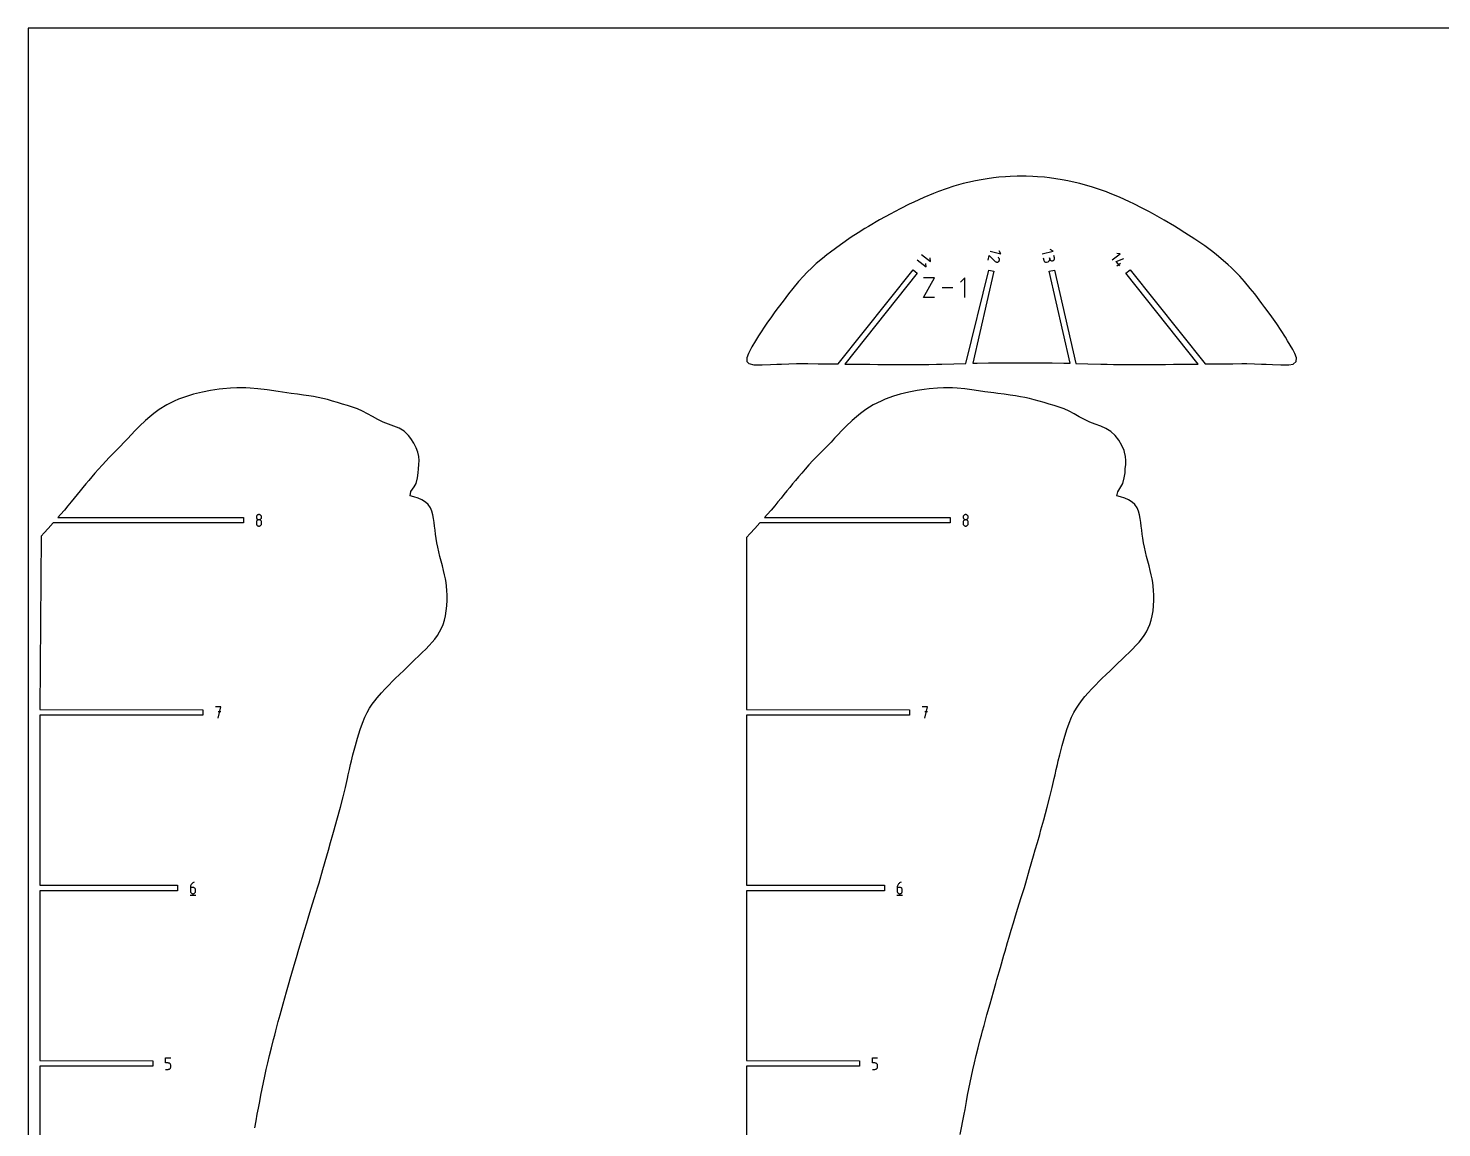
# Model space of a CAD drawing. Extents: x 0 to 51.8, y 0 to 12.2.
# Drawn here: x 0 to 7.72, y 5.99 to 12 of the extents above; entities that cross this region are included whole.
import ezdxf

# ---------------------------------------------------------------- set-up
doc = ezdxf.new("R2010")
doc.units = 0
doc.header["$MEASUREMENT"] = 0
for name, color, linetype in [('annotation', 7, 'Continuous'), ('boundary', 7, 'Continuous'), ('frame', 7, 'Continuous')]:
    doc.layers.add(name, color=color, linetype=linetype)

msp = doc.modelspace()

# ---------------------------------------------------------------- linework, layer by layer
at = {"layer": 'annotation', "color": 1}
for p, q in [((4.8544, 10.7353), (4.9037, 10.696)), ((4.8779, 10.7648), (4.9271, 10.7255)), ((4.9271, 10.7255), (4.9249, 10.7452)), ((5.2407, 10.733), (5.2467, 10.7593)), ((5.2467, 10.7593), (5.2801, 10.7261)), ((5.2517, 10.7814), (5.3107, 10.7679)), ((5.2987, 10.7455), (5.2958, 10.748)), ((5.3003, 10.7437), (5.2987, 10.7455)), ((5.2994, 10.7265), (5.3009, 10.7284)), ((5.3016, 10.7417), (5.3003, 10.7437)), ((5.3107, 10.7679), (5.3006, 10.784)), ((5.3009, 10.7284), (5.302, 10.7305)), ((5.3024, 10.7396), (5.3016, 10.7417)), ((5.302, 10.7305), (5.3027, 10.7327)), ((5.3029, 10.7373), (5.3024, 10.7396)), ((5.3027, 10.7327), (5.303, 10.735)), ((5.303, 10.735), (5.3029, 10.7373)), ((5.5365, 10.7679), (5.5955, 10.7814)), ((5.5416, 10.7458), (5.5446, 10.7327)), ((5.5446, 10.7327), (5.5446, 10.7327)), ((5.5446, 10.7327), (5.5453, 10.7304)), ((5.5453, 10.7304), (5.5464, 10.7283)), ((5.5464, 10.7283), (5.5479, 10.7265)), ((5.5734, 10.7273), (5.5749, 10.7291)), ((5.5749, 10.7291), (5.5761, 10.731)), ((5.5773, 10.7401), (5.5758, 10.7467)), ((5.5758, 10.7467), (5.5773, 10.7401)), ((5.5761, 10.731), (5.577, 10.7331)), ((5.577, 10.7331), (5.5775, 10.7354)), ((5.5776, 10.7377), (5.5773, 10.7401)), ((5.5773, 10.7401), (5.5773, 10.7401)), ((5.5773, 10.7401), (5.578, 10.7378)), ((5.5775, 10.7354), (5.5776, 10.7377)), ((5.578, 10.7378), (5.5792, 10.7358)), ((5.5792, 10.7358), (5.5806, 10.7339)), ((5.5955, 10.7814), (5.5794, 10.7915)), ((5.5806, 10.7339), (5.5823, 10.7324)), ((5.5823, 10.7324), (5.5842, 10.7312)), ((5.5842, 10.7312), (5.5864, 10.7303)), ((5.5864, 10.7303), (5.5886, 10.7298)), ((5.5886, 10.7298), (5.591, 10.7297)), ((5.591, 10.7297), (5.5934, 10.73)), ((5.5934, 10.73), (5.5957, 10.7308)), ((5.5934, 10.73), (5.5934, 10.73)), ((5.5957, 10.7308), (5.5978, 10.7319)), ((5.5978, 10.7319), (5.5996, 10.7333)), ((5.5996, 10.7333), (5.6011, 10.735)), ((5.6035, 10.7461), (5.6005, 10.7592)), ((5.6011, 10.735), (5.6023, 10.737)), ((5.6023, 10.737), (5.6032, 10.7391)), ((5.6032, 10.7391), (5.6037, 10.7414)), ((5.6038, 10.7437), (5.6035, 10.7461)), ((5.6037, 10.7414), (5.6038, 10.7437)), ((5.9186, 10.734), (5.9614, 10.7681)), ((5.9409, 10.7255), (5.9817, 10.7425)), ((5.9614, 10.7681), (5.9443, 10.77)), ((4.9037, 10.696), (4.9014, 10.7157)), ((5.2801, 10.7261), (5.2801, 10.7261)), ((5.2801, 10.7261), (5.2801, 10.7261)), ((5.2801, 10.7261), (5.2802, 10.7261)), ((5.2802, 10.7261), (5.2802, 10.726)), ((5.2802, 10.726), (5.2802, 10.726)), ((5.2802, 10.726), (5.2803, 10.726)), ((5.2803, 10.726), (5.2803, 10.7259)), ((5.2803, 10.7259), (5.2803, 10.7259)), ((5.2803, 10.7259), (5.2804, 10.7259)), ((5.2804, 10.7259), (5.2804, 10.7258)), ((5.2804, 10.7258), (5.2804, 10.7258)), ((5.2804, 10.7258), (5.2823, 10.7243)), ((5.2823, 10.7243), (5.2844, 10.7232)), ((5.2844, 10.7232), (5.2866, 10.7225)), ((5.2866, 10.7225), (5.2889, 10.7222)), ((5.2889, 10.7222), (5.2912, 10.7223)), ((5.2912, 10.7223), (5.2935, 10.7228)), ((5.2935, 10.7228), (5.2956, 10.7236)), ((5.2956, 10.7236), (5.2976, 10.7249)), ((5.2976, 10.7249), (5.2994, 10.7265)), ((5.2994, 10.7265), (5.2994, 10.7265)), ((5.5479, 10.7265), (5.5496, 10.7249)), ((5.5496, 10.7249), (5.5515, 10.7237)), ((5.5515, 10.7237), (5.5536, 10.7228)), ((5.5536, 10.7228), (5.5559, 10.7223)), ((5.5559, 10.7223), (5.5582, 10.7222)), ((5.5582, 10.7222), (5.5606, 10.7226)), ((5.5606, 10.7226), (5.5672, 10.7241)), ((5.5672, 10.7241), (5.5695, 10.7248)), ((5.5672, 10.7241), (5.5672, 10.7241)), ((5.5695, 10.7248), (5.5716, 10.7259)), ((5.5716, 10.7259), (5.5734, 10.7273)), ((5.9599, 10.7018), (5.9409, 10.7255)), ((5.9447, 10.7013), (5.9637, 10.7164)), ((4.8891, 10.5286), (4.9492, 10.6368)), ((4.9492, 10.6368), (4.8891, 10.6368)), ((5.0489, 10.5827), (4.9897, 10.5827)), ((5.1135, 10.6368), (5.0894, 10.6127)), ((5.1135, 10.5286), (5.1135, 10.6368)), ((4.9492, 10.5286), (4.8891, 10.5286)), ((1.2505, 9.3401), (1.2489, 9.3384)), ((1.2525, 9.3415), (1.2505, 9.3401)), ((1.2547, 9.3425), (1.2525, 9.3415)), ((1.2571, 9.3432), (1.2547, 9.3425)), ((1.2596, 9.3434), (1.2571, 9.3432)), ((1.2621, 9.3432), (1.2596, 9.3434)), ((1.2596, 9.3434), (1.2596, 9.3434)), ((1.2644, 9.3425), (1.2621, 9.3432)), ((1.2666, 9.3415), (1.2644, 9.3425)), ((1.2686, 9.3401), (1.2666, 9.3415)), ((1.2703, 9.3384), (1.2686, 9.3401)), ((5.1095, 9.3401), (5.1078, 9.3384)), ((5.1114, 9.3415), (5.1095, 9.3401)), ((5.1136, 9.3426), (5.1114, 9.3415)), ((5.116, 9.3432), (5.1136, 9.3426)), ((5.1185, 9.3434), (5.116, 9.3432)), ((5.121, 9.3432), (5.1185, 9.3434)), ((5.1185, 9.3434), (5.1185, 9.3434)), ((5.1234, 9.3426), (5.121, 9.3432)), ((5.1256, 9.3415), (5.1234, 9.3426)), ((5.1275, 9.3401), (5.1256, 9.3415)), ((5.1292, 9.3384), (5.1275, 9.3401)), ((1.2458, 9.3319), (1.2456, 9.3294)), ((1.2456, 9.3294), (1.2456, 9.3294)), ((1.2456, 9.3294), (1.2458, 9.3269)), ((1.2458, 9.3039), (1.2456, 9.3014)), ((1.2456, 9.3014), (1.2456, 9.2944)), ((1.2456, 9.2944), (1.2456, 9.2944)), ((1.2456, 9.2944), (1.2458, 9.2919)), ((1.2464, 9.3343), (1.2458, 9.3319)), ((1.2458, 9.3269), (1.2464, 9.3245)), ((1.2464, 9.3063), (1.2458, 9.3039)), ((1.2458, 9.2919), (1.2464, 9.2895)), ((1.2475, 9.3365), (1.2464, 9.3343)), ((1.2464, 9.3245), (1.2475, 9.3224)), ((1.2475, 9.3085), (1.2464, 9.3063)), ((1.2464, 9.2895), (1.2475, 9.2874)), ((1.2489, 9.3384), (1.2475, 9.3365)), ((1.2475, 9.3224), (1.2489, 9.3204)), ((1.2489, 9.3104), (1.2475, 9.3085)), ((1.2475, 9.2874), (1.2489, 9.2854)), ((1.2489, 9.3204), (1.2506, 9.3187)), ((1.2505, 9.3121), (1.2489, 9.3104)), ((1.2489, 9.2854), (1.2506, 9.2837)), ((1.2525, 9.3135), (1.2505, 9.3121)), ((1.2506, 9.3187), (1.2525, 9.3173)), ((1.2506, 9.2837), (1.2525, 9.2823)), ((1.2525, 9.3173), (1.2547, 9.3163)), ((1.2547, 9.3145), (1.2525, 9.3135)), ((1.2525, 9.2823), (1.2547, 9.2813)), ((1.2547, 9.3163), (1.2571, 9.3156)), ((1.2571, 9.3152), (1.2547, 9.3145)), ((1.2547, 9.2813), (1.2571, 9.2807)), ((1.2571, 9.3156), (1.2596, 9.3154)), ((1.2596, 9.3154), (1.2571, 9.3152)), ((1.2571, 9.2807), (1.2596, 9.2804)), ((1.2596, 9.3154), (1.2621, 9.3156)), ((1.2621, 9.3152), (1.2596, 9.3154)), ((1.2596, 9.3154), (1.2596, 9.3154)), ((1.2596, 9.3154), (1.2596, 9.3154)), ((1.2596, 9.2804), (1.2621, 9.2807)), ((1.2596, 9.2804), (1.2596, 9.2804)), ((1.2621, 9.3156), (1.2644, 9.3163)), ((1.2644, 9.3145), (1.2621, 9.3152)), ((1.2621, 9.2807), (1.2644, 9.2813)), ((1.2644, 9.3163), (1.2666, 9.3173)), ((1.2666, 9.3135), (1.2644, 9.3145)), ((1.2644, 9.2813), (1.2666, 9.2823)), ((1.2666, 9.3173), (1.2686, 9.3187)), ((1.2686, 9.3121), (1.2666, 9.3135)), ((1.2666, 9.2823), (1.2686, 9.2837)), ((1.2686, 9.3187), (1.2703, 9.3204)), ((1.2703, 9.3104), (1.2686, 9.3121)), ((1.2686, 9.2837), (1.2703, 9.2854)), ((1.2716, 9.3365), (1.2703, 9.3384)), ((1.2703, 9.3204), (1.2716, 9.3224)), ((1.2716, 9.3085), (1.2703, 9.3104)), ((1.2703, 9.2854), (1.2716, 9.2874)), ((1.2727, 9.3343), (1.2716, 9.3365)), ((1.2716, 9.3224), (1.2727, 9.3245)), ((1.2727, 9.3063), (1.2716, 9.3085)), ((1.2716, 9.2874), (1.2727, 9.2895)), ((1.2733, 9.3319), (1.2727, 9.3343)), ((1.2727, 9.3245), (1.2733, 9.3269)), ((1.2733, 9.3039), (1.2727, 9.3063)), ((1.2727, 9.2895), (1.2733, 9.2919)), ((1.2736, 9.3294), (1.2733, 9.3319)), ((1.2733, 9.3269), (1.2736, 9.3294)), ((1.2736, 9.3014), (1.2733, 9.3039)), ((1.2733, 9.2919), (1.2736, 9.2944)), ((1.2736, 9.3294), (1.2736, 9.3294)), ((1.2736, 9.2944), (1.2736, 9.3014)), ((1.2736, 9.3014), (1.2736, 9.3014)), ((5.1047, 9.332), (5.1045, 9.3295)), ((5.1045, 9.3295), (5.1045, 9.3295)), ((5.1045, 9.3295), (5.1047, 9.3269)), ((5.1047, 9.3039), (5.1045, 9.3014)), ((5.1045, 9.3014), (5.1045, 9.2944)), ((5.1045, 9.2944), (5.1045, 9.2944)), ((5.1045, 9.2944), (5.1047, 9.2919)), ((5.1054, 9.3343), (5.1047, 9.332)), ((5.1047, 9.3269), (5.1054, 9.3246)), ((5.1054, 9.3063), (5.1047, 9.3039)), ((5.1047, 9.2919), (5.1054, 9.2896)), ((5.1064, 9.3365), (5.1054, 9.3343)), ((5.1054, 9.3246), (5.1064, 9.3224)), ((5.1064, 9.3085), (5.1054, 9.3063)), ((5.1054, 9.2896), (5.1064, 9.2874)), ((5.1078, 9.3384), (5.1064, 9.3365)), ((5.1064, 9.3224), (5.1078, 9.3204)), ((5.1078, 9.3104), (5.1064, 9.3085)), ((5.1064, 9.2874), (5.1078, 9.2854)), ((5.1078, 9.3204), (5.1095, 9.3187)), ((5.1095, 9.3121), (5.1078, 9.3104)), ((5.1078, 9.2854), (5.1095, 9.2837)), ((5.1095, 9.3187), (5.1114, 9.3173)), ((5.1114, 9.3135), (5.1095, 9.3121)), ((5.1095, 9.2837), (5.1114, 9.2824)), ((5.1114, 9.3173), (5.1136, 9.3163)), ((5.1136, 9.3146), (5.1114, 9.3135)), ((5.1114, 9.2824), (5.1136, 9.2813)), ((5.1136, 9.3163), (5.116, 9.3157)), ((5.116, 9.3152), (5.1136, 9.3146)), ((5.1136, 9.2813), (5.116, 9.2807)), ((5.116, 9.3157), (5.1185, 9.3154)), ((5.1185, 9.3154), (5.116, 9.3152)), ((5.116, 9.2807), (5.1185, 9.2805)), ((5.1185, 9.3154), (5.121, 9.3157)), ((5.121, 9.3152), (5.1185, 9.3154)), ((5.1185, 9.3154), (5.1185, 9.3154)), ((5.1185, 9.3154), (5.1185, 9.3154)), ((5.1185, 9.2805), (5.121, 9.2807)), ((5.1185, 9.2805), (5.1185, 9.2805)), ((5.121, 9.3157), (5.1234, 9.3163)), ((5.1234, 9.3146), (5.121, 9.3152)), ((5.121, 9.2807), (5.1234, 9.2813)), ((5.1234, 9.3163), (5.1256, 9.3173)), ((5.1256, 9.3135), (5.1234, 9.3146)), ((5.1234, 9.2813), (5.1256, 9.2824)), ((5.1256, 9.3173), (5.1275, 9.3187)), ((5.1275, 9.3121), (5.1256, 9.3135)), ((5.1256, 9.2824), (5.1275, 9.2837)), ((5.1275, 9.3187), (5.1292, 9.3204)), ((5.1292, 9.3104), (5.1275, 9.3121)), ((5.1275, 9.2837), (5.1292, 9.2854)), ((5.1306, 9.3365), (5.1292, 9.3384)), ((5.1292, 9.3204), (5.1306, 9.3224)), ((5.1306, 9.3085), (5.1292, 9.3104)), ((5.1292, 9.2854), (5.1306, 9.2874)), ((5.1316, 9.3343), (5.1306, 9.3365)), ((5.1306, 9.3224), (5.1316, 9.3246)), ((5.1316, 9.3063), (5.1306, 9.3085)), ((5.1306, 9.2874), (5.1316, 9.2896)), ((5.1323, 9.332), (5.1316, 9.3343)), ((5.1316, 9.3246), (5.1323, 9.3269)), ((5.1323, 9.3039), (5.1316, 9.3063)), ((5.1316, 9.2896), (5.1323, 9.2919)), ((5.1325, 9.3295), (5.1323, 9.332)), ((5.1323, 9.3269), (5.1325, 9.3295)), ((5.1325, 9.3014), (5.1323, 9.3039)), ((5.1323, 9.2919), (5.1325, 9.2944)), ((5.1325, 9.3295), (5.1325, 9.3295)), ((5.1325, 9.2944), (5.1325, 9.3014)), ((5.1325, 9.3014), (5.1325, 9.3014)), ((1.0506, 8.2937), (1.0225, 8.2937)), ((1.0366, 8.2306), (1.0506, 8.2937)), ((1.0506, 8.2656), (1.0366, 8.2656)), ((4.9096, 8.2937), (4.8816, 8.2937)), ((4.8956, 8.2307), (4.9096, 8.2937)), ((4.9096, 8.2656), (4.8956, 8.2656)), ((0.9025, 7.3331), (0.8989, 7.3311)), ((0.9066, 7.3346), (0.9025, 7.3331)), ((0.9066, 7.3346), (0.9066, 7.3346)), ((4.7616, 7.3331), (4.7579, 7.3311)), ((4.7656, 7.3346), (4.7616, 7.3331)), ((4.7656, 7.3346), (4.7656, 7.3346)), ((0.8838, 7.2637), (0.9153, 7.2637)), ((0.8858, 7.3108), (0.8855, 7.3065)), ((0.8855, 7.3065), (0.8855, 7.2856)), ((0.8995, 7.3065), (0.8855, 7.3065)), ((0.8855, 7.2856), (0.8855, 7.2856)), ((0.8855, 7.2856), (0.8857, 7.2831)), ((0.8857, 7.2831), (0.8864, 7.2807)), ((0.8867, 7.3149), (0.8858, 7.3108)), ((0.8864, 7.2807), (0.8874, 7.2785)), ((0.8882, 7.3188), (0.8867, 7.3149)), ((0.8874, 7.2785), (0.8888, 7.2765)), ((0.8902, 7.3224), (0.8882, 7.3188)), ((0.8888, 7.2765), (0.8905, 7.2749)), ((0.8926, 7.3257), (0.8902, 7.3224)), ((0.8905, 7.2749), (0.8925, 7.2735)), ((0.8925, 7.2735), (0.8946, 7.2724)), ((0.8955, 7.3286), (0.8926, 7.3257)), ((0.8946, 7.2724), (0.897, 7.2718)), ((0.8989, 7.3311), (0.8955, 7.3286)), ((0.897, 7.2718), (0.8995, 7.2716)), ((0.902, 7.3063), (0.8995, 7.3065)), ((0.8995, 7.2716), (0.902, 7.2718)), ((0.8995, 7.2716), (0.8995, 7.2716)), ((0.9044, 7.3056), (0.902, 7.3063)), ((0.902, 7.2718), (0.9044, 7.2724)), ((0.9066, 7.3046), (0.9044, 7.3056)), ((0.9044, 7.2724), (0.9066, 7.2735)), ((0.9085, 7.3032), (0.9066, 7.3046)), ((0.9066, 7.2735), (0.9085, 7.2749)), ((0.9102, 7.3016), (0.9085, 7.3032)), ((0.9085, 7.2749), (0.9102, 7.2765)), ((0.9116, 7.2996), (0.9102, 7.3016)), ((0.9102, 7.2765), (0.9116, 7.2785)), ((0.9126, 7.2974), (0.9116, 7.2996)), ((0.9116, 7.2785), (0.9126, 7.2807)), ((0.9133, 7.2951), (0.9126, 7.2974)), ((0.9126, 7.2807), (0.9133, 7.2831)), ((0.9135, 7.2925), (0.9133, 7.2951)), ((0.9133, 7.2831), (0.9135, 7.2856)), ((0.9135, 7.2856), (0.9135, 7.2925)), ((0.9135, 7.2925), (0.9135, 7.2925)), ((4.7428, 7.2637), (4.7744, 7.2637)), ((4.7449, 7.3108), (4.7446, 7.3066)), ((4.7446, 7.3066), (4.7446, 7.2856)), ((4.7586, 7.3066), (4.7446, 7.3066)), ((4.7446, 7.2856), (4.7446, 7.2856)), ((4.7446, 7.2856), (4.7448, 7.2831)), ((4.7448, 7.2831), (4.7455, 7.2807)), ((4.7458, 7.3149), (4.7449, 7.3108)), ((4.7455, 7.2807), (4.7465, 7.2785)), ((4.7473, 7.3188), (4.7458, 7.3149)), ((4.7465, 7.2785), (4.7479, 7.2766)), ((4.7493, 7.3224), (4.7473, 7.3188)), ((4.7479, 7.2766), (4.7496, 7.2749)), ((4.7517, 7.3257), (4.7493, 7.3224)), ((4.7496, 7.2749), (4.7515, 7.2735)), ((4.7515, 7.2735), (4.7537, 7.2725)), ((4.7546, 7.3286), (4.7517, 7.3257)), ((4.7537, 7.2725), (4.7561, 7.2718)), ((4.7579, 7.3311), (4.7546, 7.3286)), ((4.7561, 7.2718), (4.7586, 7.2716)), ((4.7611, 7.3063), (4.7586, 7.3066)), ((4.7586, 7.2716), (4.7611, 7.2718)), ((4.7586, 7.2716), (4.7586, 7.2716)), ((4.7635, 7.3057), (4.7611, 7.3063)), ((4.7611, 7.2718), (4.7635, 7.2725)), ((4.7657, 7.3046), (4.7635, 7.3057)), ((4.7635, 7.2725), (4.7657, 7.2735)), ((4.7676, 7.3033), (4.7657, 7.3046)), ((4.7657, 7.2735), (4.7676, 7.2749)), ((4.7693, 7.3016), (4.7676, 7.3033)), ((4.7676, 7.2749), (4.7693, 7.2766)), ((4.7707, 7.2996), (4.7693, 7.3016)), ((4.7693, 7.2766), (4.7707, 7.2785)), ((4.7717, 7.2975), (4.7707, 7.2996)), ((4.7707, 7.2785), (4.7717, 7.2807)), ((4.7724, 7.2951), (4.7717, 7.2975)), ((4.7717, 7.2807), (4.7724, 7.2831)), ((4.7726, 7.2926), (4.7724, 7.2951)), ((4.7724, 7.2831), (4.7726, 7.2856)), ((4.7726, 7.2856), (4.7726, 7.2926)), ((4.7726, 7.2926), (4.7726, 7.2926)), ((0.7499, 6.3474), (0.7499, 6.3755)), ((0.7499, 6.3755), (0.7779, 6.3755)), ((0.7639, 6.3474), (0.7499, 6.3474)), ((0.7664, 6.3472), (0.7639, 6.3474)), ((0.7688, 6.3466), (0.7664, 6.3472)), ((0.771, 6.3455), (0.7688, 6.3466)), ((0.773, 6.3441), (0.771, 6.3455)), ((0.7746, 6.3425), (0.773, 6.3441)), ((0.776, 6.3405), (0.7746, 6.3425)), ((0.7771, 6.3383), (0.776, 6.3405)), ((0.7777, 6.336), (0.7771, 6.3383)), ((0.7779, 6.3335), (0.7777, 6.336)), ((0.7779, 6.3265), (0.7779, 6.3335)), ((0.7779, 6.3335), (0.7779, 6.3335)), ((4.609, 6.3475), (4.609, 6.3755)), ((4.609, 6.3755), (4.637, 6.3755)), ((4.623, 6.3475), (4.609, 6.3475)), ((4.6256, 6.3472), (4.623, 6.3475)), ((4.6279, 6.3466), (4.6256, 6.3472)), ((4.6301, 6.3456), (4.6279, 6.3466)), ((4.6321, 6.3442), (4.6301, 6.3456)), ((4.6337, 6.3425), (4.6321, 6.3442)), ((4.6351, 6.3405), (4.6337, 6.3425)), ((4.6362, 6.3384), (4.6351, 6.3405)), ((4.6368, 6.336), (4.6362, 6.3384)), ((4.637, 6.3335), (4.6368, 6.336)), ((4.637, 6.3265), (4.637, 6.3335)), ((4.637, 6.3335), (4.637, 6.3335)), ((0.7499, 6.3125), (0.7639, 6.3125)), ((0.7639, 6.3125), (0.7664, 6.3127)), ((0.7639, 6.3125), (0.7639, 6.3125)), ((0.7664, 6.3127), (0.7688, 6.3133)), ((0.7688, 6.3133), (0.771, 6.3144)), ((0.771, 6.3144), (0.773, 6.3158)), ((0.773, 6.3158), (0.7746, 6.3174)), ((0.7746, 6.3174), (0.776, 6.3194)), ((0.776, 6.3194), (0.7771, 6.3216)), ((0.7771, 6.3216), (0.7777, 6.324)), ((0.7777, 6.324), (0.7779, 6.3265)), ((4.609, 6.3125), (4.623, 6.3125)), ((4.623, 6.3125), (4.6256, 6.3127)), ((4.623, 6.3125), (4.623, 6.3125)), ((4.6256, 6.3127), (4.6279, 6.3134)), ((4.6279, 6.3134), (4.6301, 6.3144)), ((4.6301, 6.3144), (4.6321, 6.3158)), ((4.6321, 6.3158), (4.6337, 6.3175)), ((4.6337, 6.3175), (4.6351, 6.3194)), ((4.6351, 6.3194), (4.6362, 6.3216)), ((4.6362, 6.3216), (4.6368, 6.324)), ((4.6368, 6.324), (4.637, 6.3265))]:
    msp.add_line(p, q, dxfattribs=at)
at = {"layer": 'boundary', "color": 5}
for p, q in [((5.3994, 11.1916), (5.3619, 11.1908)), ((5.4239, 11.1922), (5.3994, 11.1916)), ((5.4483, 11.1916), (5.4239, 11.1922)), ((5.4858, 11.1907), (5.4483, 11.1916)), ((5.0543, 11.1367), (4.9704, 11.1085)), ((5.1056, 11.1513), (5.0543, 11.1367)), ((5.1312, 11.1574), (5.1056, 11.1513)), ((5.1719, 11.1667), (5.1312, 11.1574)), ((5.203, 11.1724), (5.1719, 11.1667)), ((5.2364, 11.1783), (5.203, 11.1724)), ((5.271, 11.1827), (5.2364, 11.1783)), ((5.2996, 11.1862), (5.271, 11.1827)), ((5.3363, 11.1889), (5.2996, 11.1862)), ((5.3619, 11.1908), (5.3363, 11.1889)), ((5.5115, 11.1889), (5.4858, 11.1907)), ((5.5482, 11.1861), (5.5115, 11.1889)), ((5.5767, 11.1826), (5.5482, 11.1861)), ((5.6114, 11.1782), (5.5767, 11.1826)), ((5.6448, 11.1724), (5.6114, 11.1782)), ((5.6759, 11.1668), (5.6448, 11.1724)), ((5.7165, 11.1577), (5.6759, 11.1668)), ((5.7423, 11.1517), (5.7165, 11.1577)), ((5.811, 11.1321), (5.7423, 11.1517)), ((5.8867, 11.1058), (5.811, 11.1321)), ((4.8107, 11.0392), (4.765, 11.0162)), ((4.8362, 11.0507), (4.8107, 11.0392)), ((4.8901, 11.0761), (4.8362, 11.0507)), ((4.9425, 11.0974), (4.8901, 11.0761)), ((4.9704, 11.1085), (4.9425, 11.0974)), ((5.9078, 11.0974), (5.8867, 11.1058)), ((5.9579, 11.0772), (5.9078, 11.0974)), ((6.0123, 11.0516), (5.9579, 11.0772)), ((6.0373, 11.0403), (6.0123, 11.0516)), ((6.0821, 11.0178), (6.0373, 11.0403)), ((4.7099, 10.9867), (4.6476, 10.9527)), ((4.7291, 10.9976), (4.7099, 10.9867)), ((4.765, 11.0162), (4.7291, 10.9976)), ((6.1189, 10.9988), (6.0821, 11.0178)), ((6.1386, 10.9875), (6.1189, 10.9988)), ((6.2027, 10.9525), (6.1386, 10.9875)), ((4.5323, 10.8825), (4.4934, 10.8584)), ((4.5683, 10.9059), (4.5323, 10.8825)), ((4.5888, 10.9176), (4.5683, 10.9059)), ((4.6476, 10.9527), (4.5888, 10.9176)), ((6.2596, 10.9184), (6.2027, 10.9525)), ((6.2797, 10.9069), (6.2596, 10.9184)), ((6.316, 10.8832), (6.2797, 10.9069)), ((6.3702, 10.8481), (6.316, 10.8832)), ((4.4342, 10.8177), (4.3802, 10.7775)), ((4.4934, 10.8584), (4.4342, 10.8177)), ((6.4242, 10.8111), (6.3702, 10.8481)), ((6.4678, 10.7779), (6.4242, 10.8111)), ((4.3366, 10.7428), (4.302, 10.7141)), ((4.3596, 10.7624), (4.3366, 10.7428)), ((4.3802, 10.7775), (4.3596, 10.7624)), ((6.4882, 10.7628), (6.4678, 10.7779)), ((6.5113, 10.743), (6.4882, 10.7628)), ((6.5519, 10.7083), (6.5113, 10.743)), ((4.2515, 10.6657), (4.2322, 10.6448)), ((4.2803, 10.6932), (4.2515, 10.6657)), ((4.302, 10.7141), (4.2803, 10.6932)), ((4.4218, 10.166), (4.8314, 10.6795)), ((4.8544, 10.6612), (4.4591, 10.1656)), ((4.8314, 10.6795), (4.8544, 10.6612)), ((5.1185, 10.1687), (5.2442, 10.6786)), ((5.2729, 10.6721), (5.1582, 10.1698)), ((5.2442, 10.6786), (5.2729, 10.6721)), ((5.5744, 10.6721), (5.603, 10.6786)), ((5.689, 10.1698), (5.5744, 10.6721)), ((5.603, 10.6786), (5.7193, 10.169)), ((5.9928, 10.6612), (6.0158, 10.6795)), ((6.3881, 10.1655), (5.9928, 10.6612)), ((6.0158, 10.6795), (6.4254, 10.1659)), ((6.5676, 10.6932), (6.5519, 10.7083)), ((6.5962, 10.6658), (6.5676, 10.6932)), ((6.6154, 10.6449), (6.5962, 10.6658)), ((4.1749, 10.5785), (4.151, 10.5486)), ((4.2059, 10.6161), (4.1749, 10.5785)), ((4.2322, 10.6448), (4.2059, 10.6161)), ((6.6418, 10.6162), (6.6154, 10.6449)), ((6.6728, 10.5785), (6.6418, 10.6162)), ((6.6966, 10.5486), (6.6728, 10.5785)), ((4.1211, 10.5097), (4.0948, 10.4746)), ((4.151, 10.5486), (4.1211, 10.5097)), ((6.7361, 10.4971), (6.6966, 10.5486)), ((6.7529, 10.4746), (6.7361, 10.4971)), ((4.0577, 10.4237), (4.0324, 10.388)), ((4.0772, 10.4511), (4.0577, 10.4237)), ((4.0948, 10.4746), (4.0772, 10.4511)), ((6.7705, 10.4511), (6.7529, 10.4746)), ((6.79, 10.4237), (6.7705, 10.4511)), ((6.8176, 10.3846), (6.79, 10.4237)), ((4.0324, 10.388), (3.9874, 10.32)), ((6.8649, 10.3122), (6.8176, 10.3846)), ((3.9714, 10.2932), (3.9515, 10.2598)), ((3.9874, 10.32), (3.9714, 10.2932)), ((6.8763, 10.2932), (6.8649, 10.3122)), ((6.9042, 10.2457), (6.8763, 10.2932)), ((3.9325, 10.2234), (3.9231, 10.199)), ((3.9231, 10.199), (3.9238, 10.1789)), ((3.9515, 10.2598), (3.9325, 10.2234)), ((6.9152, 10.2234), (6.9042, 10.2457)), ((6.9246, 10.199), (6.9152, 10.2234)), ((6.9239, 10.1789), (6.9246, 10.199)), ((3.9238, 10.1789), (3.9344, 10.1688)), ((3.9344, 10.1688), (3.9615, 10.1618)), ((3.9615, 10.1618), (4.0076, 10.161)), ((4.0076, 10.161), (4.0537, 10.1631)), ((4.0537, 10.1631), (4.088, 10.1648)), ((4.088, 10.1648), (4.1128, 10.1658)), ((4.1128, 10.1658), (4.1522, 10.1673)), ((4.1522, 10.1673), (4.1939, 10.1678)), ((4.1939, 10.1678), (4.2218, 10.1679)), ((4.2218, 10.1679), (4.2563, 10.1678)), ((4.2563, 10.1678), (4.3122, 10.1673)), ((4.3122, 10.1673), (4.3484, 10.1668)), ((4.3484, 10.1668), (4.3716, 10.1665)), ((4.3716, 10.1665), (4.4218, 10.166)), ((4.4591, 10.1656), (4.5007, 10.1651)), ((4.5007, 10.1651), (4.5687, 10.1644)), ((4.5687, 10.1644), (4.5944, 10.1642)), ((4.5944, 10.1642), (4.6384, 10.1637)), ((4.6384, 10.1637), (4.6774, 10.1634)), ((4.6774, 10.1634), (4.7095, 10.163)), ((4.7095, 10.163), (4.7598, 10.1628)), ((4.7598, 10.1628), (4.781, 10.1626)), ((4.781, 10.1626), (4.8403, 10.1626)), ((4.8403, 10.1626), (4.9177, 10.1632)), ((4.9177, 10.1632), (4.9593, 10.1641)), ((4.9593, 10.1641), (4.9887, 10.1648)), ((4.9887, 10.1648), (5.0544, 10.1667)), ((5.0544, 10.1667), (5.1185, 10.1687)), ((5.1582, 10.1698), (5.1813, 10.1704)), ((5.1813, 10.1704), (5.243, 10.1714)), ((5.243, 10.1714), (5.3037, 10.1719)), ((5.3037, 10.1719), (5.3639, 10.172)), ((5.3639, 10.172), (5.4238, 10.172)), ((5.4238, 10.172), (5.4673, 10.172)), ((5.4673, 10.172), (5.5281, 10.1719)), ((5.5281, 10.1719), (5.5901, 10.1716)), ((5.5901, 10.1716), (5.6536, 10.1706)), ((5.6536, 10.1706), (5.689, 10.1698)), ((5.7193, 10.169), (5.7863, 10.1669)), ((5.7863, 10.1669), (5.8563, 10.1649)), ((5.8563, 10.1649), (5.8907, 10.1641)), ((5.8907, 10.1641), (5.9263, 10.1633)), ((5.9263, 10.1633), (5.9957, 10.1626)), ((5.9957, 10.1626), (6.0666, 10.1626)), ((6.0666, 10.1626), (6.0876, 10.1627)), ((6.0876, 10.1627), (6.138, 10.163)), ((6.138, 10.163), (6.17, 10.1634)), ((6.17, 10.1634), (6.2091, 10.1637)), ((6.2091, 10.1637), (6.253, 10.1641)), ((6.253, 10.1641), (6.2788, 10.1644)), ((6.2788, 10.1644), (6.3356, 10.165)), ((6.3356, 10.165), (6.3881, 10.1655)), ((6.4254, 10.1659), (6.4758, 10.1665)), ((6.4758, 10.1665), (6.4991, 10.1668)), ((6.4991, 10.1668), (6.5352, 10.1672)), ((6.5352, 10.1672), (6.5766, 10.1676)), ((6.5766, 10.1676), (6.6256, 10.1679)), ((6.6256, 10.1679), (6.6535, 10.1678)), ((6.6535, 10.1678), (6.6953, 10.1673)), ((6.6953, 10.1673), (6.7347, 10.1658)), ((6.7347, 10.1658), (6.7595, 10.1648)), ((6.7595, 10.1648), (6.7938, 10.1631)), ((6.7938, 10.1631), (6.8392, 10.161)), ((6.8392, 10.161), (6.8822, 10.1614)), ((6.8822, 10.1614), (6.9063, 10.1653)), ((6.9063, 10.1653), (6.9239, 10.1789)), ((1.1042, 10.0341), (1.0629, 10.0304)), ((1.138, 10.036), (1.1042, 10.0341)), ((1.1629, 10.0358), (1.138, 10.036)), ((1.1872, 10.0356), (1.1629, 10.0358)), ((1.2116, 10.0337), (1.1872, 10.0356)), ((1.254, 10.0296), (1.2116, 10.0337)), ((4.9646, 10.0343), (4.9193, 10.0301)), ((4.997, 10.036), (4.9646, 10.0343)), ((5.023, 10.0358), (4.997, 10.036)), ((5.0462, 10.0357), (5.023, 10.0358)), ((5.0714, 10.0337), (5.0462, 10.0357)), ((5.1136, 10.0295), (5.0714, 10.0337)), ((0.7974, 9.963), (0.7564, 9.9425)), ((0.8195, 9.9729), (0.7974, 9.963)), ((0.864, 9.9891), (0.8195, 9.9729)), ((0.9025, 10.0007), (0.864, 9.9891)), ((0.9509, 10.0124), (0.9025, 10.0007)), ((0.9945, 10.0209), (0.9509, 10.0124)), ((1.0422, 10.0282), (0.9945, 10.0209)), ((1.0629, 10.0304), (1.0422, 10.0282)), ((1.3047, 10.0238), (1.254, 10.0296)), ((1.3645, 10.0147), (1.3047, 10.0238)), ((1.4122, 10.0081), (1.3645, 10.0147)), ((1.4346, 10.0055), (1.4122, 10.0081)), ((1.47, 10.0006), (1.4346, 10.0055)), ((1.5024, 9.9961), (1.47, 10.0006)), ((1.5315, 9.9918), (1.5024, 9.9961)), ((1.5582, 9.9875), (1.5315, 9.9918)), ((1.5834, 9.9829), (1.5582, 9.9875)), ((1.6081, 9.9777), (1.5834, 9.9829)), ((1.6338, 9.9711), (1.6081, 9.9777)), ((1.6609, 9.9633), (1.6338, 9.9711)), ((1.6881, 9.955), (1.6609, 9.9633)), ((4.6573, 9.9634), (4.6142, 9.9419)), ((4.6786, 9.973), (4.6573, 9.9634)), ((4.7243, 9.9895), (4.6786, 9.973)), ((4.7616, 10.0007), (4.7243, 9.9895)), ((4.8083, 10.0121), (4.7616, 10.0007)), ((4.8536, 10.0209), (4.8083, 10.0121)), ((4.8914, 10.0267), (4.8536, 10.0209)), ((4.9193, 10.0301), (4.8914, 10.0267)), ((5.1643, 10.0236), (5.1136, 10.0295)), ((5.2239, 10.0145), (5.1643, 10.0236)), ((5.2715, 10.0079), (5.2239, 10.0145)), ((5.2934, 10.0054), (5.2715, 10.0079)), ((5.3288, 10.0005), (5.2934, 10.0054)), ((5.3612, 9.9959), (5.3288, 10.0005)), ((5.3903, 9.9916), (5.3612, 9.9959)), ((5.417, 9.9873), (5.3903, 9.9916)), ((5.4423, 9.9828), (5.417, 9.9873)), ((5.467, 9.9775), (5.4423, 9.9828)), ((5.4929, 9.9708), (5.467, 9.9775)), ((5.5199, 9.963), (5.4929, 9.9708)), ((5.5471, 9.9547), (5.5199, 9.963)), ((0.6855, 9.8958), (0.6634, 9.8776)), ((0.7149, 9.9172), (0.6855, 9.8958)), ((0.7564, 9.9425), (0.7149, 9.9172)), ((1.7153, 9.9467), (1.6881, 9.955)), ((1.7425, 9.9387), (1.7153, 9.9467)), ((1.7696, 9.9303), (1.7425, 9.9387)), ((1.7969, 9.9206), (1.7696, 9.9303)), ((1.8244, 9.9089), (1.7969, 9.9206)), ((1.8521, 9.8942), (1.8244, 9.9089)), ((1.88, 9.8783), (1.8521, 9.8942)), ((4.5446, 9.8959), (4.5229, 9.878)), ((4.574, 9.9173), (4.5446, 9.8959)), ((4.6142, 9.9419), (4.574, 9.9173)), ((5.5744, 9.9464), (5.5471, 9.9547)), ((5.6015, 9.9384), (5.5744, 9.9464)), ((5.6287, 9.93), (5.6015, 9.9384)), ((5.6559, 9.9203), (5.6287, 9.93)), ((5.6834, 9.9085), (5.6559, 9.9203)), ((5.7111, 9.8939), (5.6834, 9.9085)), ((5.739, 9.878), (5.7111, 9.8939)), ((0.5841, 9.8021), (0.5615, 9.7785)), ((0.6077, 9.8261), (0.5841, 9.8021)), ((0.6408, 9.8577), (0.6077, 9.8261)), ((0.6634, 9.8776), (0.6408, 9.8577)), ((1.9084, 9.8626), (1.88, 9.8783)), ((1.9374, 9.8486), (1.9084, 9.8626)), ((1.9671, 9.8375), (1.9374, 9.8486)), ((1.9967, 9.8268), (1.9671, 9.8375)), ((2.0252, 9.8144), (1.9967, 9.8268)), ((2.0518, 9.798), (2.0252, 9.8144)), ((4.4431, 9.8021), (4.4206, 9.7786)), ((4.4668, 9.8262), (4.4431, 9.8021)), ((4.4986, 9.8566), (4.4668, 9.8262)), ((4.5229, 9.878), (4.4986, 9.8566)), ((5.7674, 9.8623), (5.739, 9.878)), ((5.7963, 9.8483), (5.7674, 9.8623)), ((5.8261, 9.8372), (5.7963, 9.8483)), ((5.8557, 9.8266), (5.8261, 9.8372)), ((5.8842, 9.8142), (5.8557, 9.8266)), ((5.9108, 9.7979), (5.8842, 9.8142)), ((0.5253, 9.7404), (0.4995, 9.7141)), ((0.5435, 9.7596), (0.5253, 9.7404)), ((0.5615, 9.7785), (0.5435, 9.7596)), ((2.0756, 9.7759), (2.0518, 9.798)), ((2.0887, 9.7592), (2.0756, 9.7759)), ((2.1054, 9.7341), (2.0887, 9.7592)), ((2.1183, 9.7086), (2.1054, 9.7341)), ((4.3832, 9.7393), (4.3586, 9.7141)), ((4.4029, 9.76), (4.3832, 9.7393)), ((4.4206, 9.7786), (4.4029, 9.76)), ((5.9346, 9.7757), (5.9108, 9.7979)), ((5.9551, 9.7496), (5.9346, 9.7757)), ((5.9717, 9.7213), (5.9551, 9.7496)), ((0.44, 9.653), (0.4253, 9.6375)), ((0.46, 9.6737), (0.44, 9.653)), ((0.4797, 9.694), (0.46, 9.6737)), ((0.4995, 9.7141), (0.4797, 9.694)), ((2.1272, 9.6839), (2.1183, 9.7086)), ((2.1321, 9.6607), (2.1272, 9.6839)), ((2.1339, 9.6389), (2.1321, 9.6607)), ((4.2991, 9.653), (4.2846, 9.6378)), ((4.319, 9.6738), (4.2991, 9.653)), ((4.3388, 9.694), (4.319, 9.6738)), ((4.3586, 9.7141), (4.3388, 9.694)), ((5.9837, 9.6928), (5.9717, 9.7213)), ((5.9861, 9.684), (5.9837, 9.6928)), ((5.9911, 9.6608), (5.9861, 9.684)), ((5.9929, 9.639), (5.9911, 9.6608)), ((0.3826, 9.5908), (0.3639, 9.5694)), ((0.4035, 9.6139), (0.3826, 9.5908)), ((0.4253, 9.6375), (0.4035, 9.6139)), ((2.1258, 9.5437), (2.1297, 9.5721)), ((2.1297, 9.5721), (2.1314, 9.594)), ((2.1314, 9.594), (2.1334, 9.6169)), ((2.1334, 9.6169), (2.1339, 9.6389)), ((4.242, 9.591), (4.223, 9.5694)), ((4.2628, 9.6142), (4.242, 9.591)), ((4.2846, 9.6378), (4.2628, 9.6142)), ((5.9848, 9.5437), (5.9886, 9.5719)), ((5.9886, 9.5719), (5.9903, 9.5938)), ((5.9903, 9.5938), (5.9923, 9.6167)), ((5.9923, 9.6167), (5.9929, 9.639)), ((0.314, 9.5103), (0.2984, 9.4912)), ((0.33, 9.5296), (0.314, 9.5103)), ((0.3466, 9.5493), (0.33, 9.5296)), ((0.3639, 9.5694), (0.3466, 9.5493)), ((2.0895, 9.4684), (2.1074, 9.4943)), ((2.1074, 9.4943), (2.1173, 9.5125)), ((2.1173, 9.5125), (2.1258, 9.5437)), ((4.1732, 9.5103), (4.1576, 9.4912)), ((4.1892, 9.5296), (4.1732, 9.5103)), ((4.2058, 9.5493), (4.1892, 9.5296)), ((4.223, 9.5694), (4.2058, 9.5493)), ((5.9485, 9.4683), (5.9662, 9.494)), ((5.9662, 9.494), (5.9762, 9.5123)), ((5.9762, 9.5123), (5.9848, 9.5437)), ((0.2513, 9.4332), (0.2345, 9.4127)), ((0.2673, 9.453), (0.2513, 9.4332)), ((0.2829, 9.4722), (0.2673, 9.453)), ((0.2984, 9.4912), (0.2829, 9.4722)), ((2.0854, 9.4452), (2.0895, 9.4684)), ((2.106, 9.4407), (2.0854, 9.4452)), ((2.1289, 9.4335), (2.106, 9.4407)), ((2.149, 9.4241), (2.1289, 9.4335)), ((2.1685, 9.4117), (2.149, 9.4241)), ((4.1105, 9.4332), (4.0937, 9.4127)), ((4.1265, 9.453), (4.1105, 9.4332)), ((4.1421, 9.4722), (4.1265, 9.453)), ((4.1576, 9.4912), (4.1421, 9.4722)), ((5.9443, 9.445), (5.9485, 9.4683)), ((5.9647, 9.4405), (5.9443, 9.445)), ((5.9878, 9.4332), (5.9647, 9.4405)), ((6.0079, 9.4239), (5.9878, 9.4332)), ((6.0274, 9.4115), (6.0079, 9.4239)), ((0.1762, 9.3433), (0.1617, 9.3267)), ((0.1973, 9.3681), (0.1762, 9.3433)), ((0.2167, 9.3911), (0.1973, 9.3681)), ((0.2345, 9.4127), (0.2167, 9.3911)), ((2.1837, 9.3978), (2.1685, 9.4117)), ((2.1955, 9.3806), (2.1837, 9.3978)), ((2.2035, 9.3619), (2.1955, 9.3806)), ((2.2089, 9.3422), (2.2035, 9.3619)), ((2.2128, 9.3216), (2.2089, 9.3422)), ((4.0354, 9.3436), (4.0207, 9.3267)), ((4.0565, 9.3682), (4.0354, 9.3436)), ((4.0758, 9.3912), (4.0565, 9.3682)), ((4.0937, 9.4127), (4.0758, 9.3912)), ((6.0424, 9.3978), (6.0274, 9.4115)), ((6.0542, 9.3806), (6.0424, 9.3978)), ((6.0623, 9.3619), (6.0542, 9.3806)), ((6.0678, 9.3422), (6.0623, 9.3619)), ((6.0716, 9.3217), (6.0678, 9.3422)), ((0.1085, 9.2666), (0.0871, 9.2432)), ((0.1359, 9.2973), (0.1085, 9.2666)), ((1.1758, 9.2973), (0.1359, 9.2973)), ((0.1617, 9.3267), (1.1758, 9.3267)), ((1.1758, 9.3267), (1.1758, 9.2973)), ((2.2158, 9.3007), (2.2128, 9.3216)), ((2.2186, 9.2794), (2.2158, 9.3007)), ((2.2213, 9.2579), (2.2186, 9.2794)), ((3.9674, 9.2668), (3.9421, 9.2391)), ((3.9948, 9.2973), (3.9674, 9.2668)), ((5.0347, 9.2973), (3.9948, 9.2973)), ((4.0207, 9.3267), (5.0347, 9.3267)), ((5.0347, 9.3267), (5.0347, 9.2973)), ((6.0747, 9.3008), (6.0716, 9.3217)), ((6.0775, 9.2795), (6.0747, 9.3008)), ((6.0802, 9.258), (6.0775, 9.2795)), ((0.0698, 9.2245), (0.0625, 8.2788)), ((0.0871, 9.2432), (0.0698, 9.2245)), ((2.2242, 9.2363), (2.2213, 9.2579)), ((2.2276, 9.2131), (2.2242, 9.2363)), ((2.2314, 9.1897), (2.2276, 9.2131)), ((2.2361, 9.1647), (2.2314, 9.1897)), ((3.9421, 9.2391), (3.9216, 9.2171)), ((3.9216, 9.2171), (3.9216, 8.2789)), ((6.083, 9.2364), (6.0802, 9.258)), ((6.0862, 9.2145), (6.083, 9.2364)), ((6.0903, 9.1895), (6.0862, 9.2145)), ((6.095, 9.1645), (6.0903, 9.1895)), ((2.2415, 9.1394), (2.2361, 9.1647)), ((2.2475, 9.1139), (2.2415, 9.1394)), ((2.2542, 9.0881), (2.2475, 9.1139)), ((6.1004, 9.1393), (6.095, 9.1645)), ((6.1064, 9.1138), (6.1004, 9.1393)), ((6.113, 9.088), (6.1064, 9.1138)), ((2.261, 9.0625), (2.2542, 9.0881)), ((2.2675, 9.0378), (2.261, 9.0625)), ((2.2733, 9.0144), (2.2675, 9.0378)), ((6.1198, 9.0624), (6.113, 9.088)), ((6.1263, 9.0377), (6.1198, 9.0624)), ((6.1321, 9.0143), (6.1263, 9.0377)), ((2.2778, 8.993), (2.2733, 9.0144)), ((2.2813, 8.9725), (2.2778, 8.993)), ((2.2839, 8.9517), (2.2813, 8.9725)), ((6.1366, 8.993), (6.1321, 9.0143)), ((6.1401, 8.9725), (6.1366, 8.993)), ((6.1427, 8.9517), (6.1401, 8.9725)), ((2.2856, 8.9292), (2.2839, 8.9517)), ((2.2865, 8.9035), (2.2856, 8.9292)), ((2.2867, 8.8753), (2.2865, 8.9035)), ((6.1443, 8.9292), (6.1427, 8.9517)), ((6.1453, 8.9035), (6.1443, 8.9292)), ((6.1455, 8.8754), (6.1453, 8.9035)), ((2.2781, 8.7904), (2.2826, 8.8171)), ((2.2826, 8.8171), (2.2855, 8.8445)), ((2.2855, 8.8445), (2.2867, 8.8753)), ((6.1369, 8.7906), (6.1414, 8.8172)), ((6.1414, 8.8172), (6.1444, 8.8452)), ((6.1444, 8.8452), (6.1455, 8.8754)), ((2.2463, 8.7018), (2.2563, 8.7219)), ((2.2563, 8.7219), (2.2649, 8.7431)), ((2.2649, 8.7431), (2.2722, 8.7659)), ((2.2722, 8.7659), (2.2781, 8.7904)), ((6.1052, 8.702), (6.1152, 8.722)), ((6.1152, 8.722), (6.1238, 8.7433)), ((6.1238, 8.7433), (6.1311, 8.766)), ((6.1311, 8.766), (6.1369, 8.7906)), ((2.1893, 8.6274), (2.2062, 8.6459)), ((2.2062, 8.6459), (2.2192, 8.6618)), ((2.2192, 8.6618), (2.2339, 8.6818)), ((2.2339, 8.6818), (2.2463, 8.7018)), ((6.0482, 8.6275), (6.0651, 8.646)), ((6.0651, 8.646), (6.0783, 8.6621)), ((6.0783, 8.6621), (6.093, 8.6821)), ((6.093, 8.6821), (6.1052, 8.702)), ((2.1114, 8.5512), (2.1315, 8.5705)), ((2.1315, 8.5705), (2.1515, 8.5897)), ((2.1515, 8.5897), (2.1709, 8.6086)), ((2.1709, 8.6086), (2.1893, 8.6274)), ((5.9703, 8.5513), (5.9904, 8.5707)), ((5.9904, 8.5707), (6.0104, 8.5898)), ((6.0104, 8.5898), (6.0298, 8.6088)), ((6.0298, 8.6088), (6.0482, 8.6275)), ((2.0269, 8.4697), (2.05, 8.4916)), ((2.05, 8.4916), (2.0709, 8.512)), ((2.0709, 8.512), (2.0912, 8.5317)), ((2.0912, 8.5317), (2.1114, 8.5512)), ((5.8861, 8.4701), (5.9071, 8.49)), ((5.9071, 8.49), (5.9298, 8.5121)), ((5.9298, 8.5121), (5.9501, 8.5318)), ((5.9501, 8.5318), (5.9703, 8.5513)), ((1.9682, 8.4121), (1.9885, 8.4325)), ((1.9885, 8.4325), (2.0032, 8.4469)), ((2.0032, 8.4469), (2.0269, 8.4697)), ((5.8271, 8.4122), (5.8474, 8.4326)), ((5.8474, 8.4326), (5.8624, 8.4472)), ((5.8624, 8.4472), (5.8861, 8.4701)), ((1.892, 8.3259), (1.9054, 8.342)), ((1.9054, 8.342), (1.929, 8.37)), ((1.929, 8.37), (1.9483, 8.3912)), ((1.9483, 8.3912), (1.9682, 8.4121)), ((5.7512, 8.3262), (5.7697, 8.3488)), ((5.7697, 8.3488), (5.7879, 8.3701)), ((5.7879, 8.3701), (5.8072, 8.3913)), ((5.8072, 8.3913), (5.8271, 8.4122)), ((0.0625, 8.2788), (0.9528, 8.2769)), ((0.9528, 8.2769), (0.9528, 8.2475)), ((1.8377, 8.2357), (1.8505, 8.2627)), ((1.8505, 8.2627), (1.8638, 8.2862)), ((1.8638, 8.2862), (1.878, 8.3075)), ((1.878, 8.3075), (1.892, 8.3259)), ((3.9216, 8.2789), (4.8118, 8.2769)), ((4.8118, 8.2769), (4.8118, 8.2475)), ((5.6967, 8.2358), (5.7095, 8.2627)), ((5.7095, 8.2627), (5.7228, 8.2862)), ((5.7228, 8.2862), (5.7339, 8.3029)), ((5.7339, 8.3029), (5.7512, 8.3262)), ((0.9528, 8.2475), (0.0625, 8.2475)), ((0.0625, 8.2475), (0.0625, 7.3178)), ((1.8121, 8.1685), (1.8248, 8.2041)), ((1.8248, 8.2041), (1.8377, 8.2357)), ((4.8118, 8.2475), (3.9216, 8.2475)), ((3.9216, 8.2475), (3.9216, 7.3178)), ((5.6711, 8.1685), (5.6838, 8.2042)), ((5.6838, 8.2042), (5.6967, 8.2358)), ((1.7862, 8.0819), (1.7978, 8.1217)), ((1.7978, 8.1217), (1.8121, 8.1685)), ((5.6453, 8.0824), (5.656, 8.1191)), ((5.656, 8.1191), (5.6711, 8.1685)), ((1.765, 7.9975), (1.773, 8.0305)), ((1.773, 8.0305), (1.7862, 8.0819)), ((5.624, 7.9976), (5.6321, 8.031)), ((5.6321, 8.031), (5.6453, 8.0824)), ((1.7476, 7.9218), (1.754, 7.95)), ((1.754, 7.95), (1.7603, 7.977)), ((1.7603, 7.977), (1.765, 7.9975)), ((5.6067, 7.9223), (5.613, 7.95)), ((5.613, 7.95), (5.6194, 7.9775)), ((5.6194, 7.9775), (5.624, 7.9976)), ((1.7313, 7.852), (1.7429, 7.9013)), ((1.7429, 7.9013), (1.7476, 7.9218)), ((5.5903, 7.852), (5.6019, 7.9014)), ((5.6019, 7.9014), (5.6067, 7.9223)), ((1.7048, 7.7445), (1.7189, 7.8006)), ((1.7189, 7.8006), (1.7313, 7.852)), ((5.564, 7.7451), (5.5779, 7.8006)), ((5.5779, 7.8006), (5.5903, 7.852)), ((1.6856, 7.6742), (1.7048, 7.7445)), ((5.5448, 7.6749), (5.564, 7.7451)), ((1.6708, 7.6209), (1.6856, 7.6742)), ((5.5298, 7.6209), (5.5448, 7.6749)), ((1.651, 7.551), (1.6635, 7.5952)), ((1.6635, 7.5952), (1.6708, 7.6209)), ((5.5101, 7.551), (5.5227, 7.5959)), ((5.5227, 7.5959), (5.5298, 7.6209)), ((1.6302, 7.4784), (1.6394, 7.5103)), ((1.6394, 7.5103), (1.651, 7.551)), ((5.4892, 7.4784), (5.4986, 7.511)), ((5.4986, 7.511), (5.5101, 7.551)), ((1.6089, 7.4049), (1.6302, 7.4784)), ((5.4679, 7.4049), (5.4892, 7.4784)), ((1.581, 7.31), (1.5876, 7.3322)), ((1.5876, 7.3322), (1.6089, 7.4049)), ((5.439, 7.3066), (5.4466, 7.3323)), ((5.4466, 7.3323), (5.4679, 7.4049)), ((0.0625, 7.3178), (0.8157, 7.3178)), ((0.8157, 7.2884), (0.0625, 7.2884)), ((0.0625, 7.2884), (0.0625, 6.3607)), ((0.8157, 7.3178), (0.8157, 7.2884)), ((1.563, 7.2507), (1.581, 7.31)), ((3.9216, 7.3178), (4.6748, 7.3178)), ((4.6748, 7.2884), (3.9216, 7.2884)), ((3.9216, 7.2884), (3.9216, 6.3607)), ((4.6748, 7.3178), (4.6748, 7.2884)), ((5.4222, 7.2514), (5.439, 7.3066)), ((1.5286, 7.1388), (1.5434, 7.1868)), ((1.5434, 7.1868), (1.563, 7.2507)), ((5.3875, 7.1385), (5.4024, 7.1868)), ((5.4024, 7.1868), (5.4222, 7.2514)), ((1.5086, 7.0726), (1.5208, 7.1121)), ((1.5208, 7.1121), (1.5286, 7.1388)), ((5.3675, 7.0722), (5.3798, 7.1122)), ((5.3798, 7.1122), (5.3875, 7.1385)), ((1.4885, 7.0051), (1.4976, 7.035)), ((1.4976, 7.035), (1.5086, 7.0726)), ((5.3474, 7.0047), (5.3567, 7.0351)), ((5.3567, 7.0351), (5.3675, 7.0722)), ((1.4685, 6.9371), (1.4746, 6.9572)), ((1.4746, 6.9572), (1.4885, 7.0051)), ((5.3274, 6.9367), (5.3336, 6.9573)), ((5.3336, 6.9573), (5.3474, 7.0047)), ((1.4308, 6.8061), (1.449, 6.8697)), ((1.449, 6.8697), (1.4685, 6.9371)), ((5.2891, 6.8037), (5.3079, 6.8694)), ((5.3079, 6.8694), (5.3274, 6.9367)), ((1.4252, 6.7863), (1.4308, 6.8061)), ((5.2831, 6.7824), (5.2891, 6.8037)), ((1.3924, 6.6712), (1.4108, 6.7365)), ((1.4108, 6.7365), (1.4252, 6.7863)), ((5.2514, 6.6713), (5.2699, 6.7366)), ((5.2699, 6.7366), (5.2831, 6.7824)), ((1.3754, 6.61), (1.3924, 6.6712)), ((5.2344, 6.6101), (5.2514, 6.6713)), ((1.3598, 6.5528), (1.3654, 6.5735)), ((1.3654, 6.5735), (1.3754, 6.61)), ((5.2188, 6.5529), (5.2244, 6.5733)), ((5.2244, 6.5733), (5.2344, 6.6101)), ((1.3394, 6.4755), (1.3455, 6.4993)), ((1.3455, 6.4993), (1.3519, 6.5231)), ((1.3519, 6.5231), (1.3598, 6.5528)), ((5.1984, 6.4753), (5.2046, 6.4994)), ((5.2046, 6.4994), (5.2109, 6.5229)), ((5.2109, 6.5229), (5.2188, 6.5529)), ((1.3172, 6.3883), (1.3278, 6.4306)), ((1.3278, 6.4306), (1.3394, 6.4755)), ((5.1762, 6.3881), (5.1868, 6.4304)), ((5.1868, 6.4304), (5.1984, 6.4753)), ((0.0625, 6.3607), (0.6801, 6.3587)), ((0.6801, 6.3293), (0.0625, 6.3293)), ((0.0625, 6.3293), (0.0625, 4.5862)), ((0.6801, 6.3587), (0.6801, 6.3293)), ((1.2988, 6.3108), (1.3075, 6.3484)), ((1.3075, 6.3484), (1.3172, 6.3883)), ((3.9216, 6.3607), (4.5392, 6.3587)), ((4.5392, 6.3293), (3.9216, 6.3293)), ((3.9216, 6.3293), (3.9216, 4.5882)), ((4.5392, 6.3587), (4.5392, 6.3293)), ((5.1578, 6.3106), (5.1665, 6.3483)), ((5.1665, 6.3483), (5.1762, 6.3881)), ((1.2836, 6.24), (1.2909, 6.2748)), ((1.2909, 6.2748), (1.2988, 6.3108)), ((5.1427, 6.2398), (5.1499, 6.2747)), ((5.1499, 6.2747), (5.1578, 6.3106)), ((1.2701, 6.1716), (1.2768, 6.2058)), ((1.2768, 6.2058), (1.2836, 6.24)), ((5.1293, 6.1714), (5.1359, 6.2056)), ((5.1359, 6.2056), (5.1427, 6.2398)), ((1.2507, 6.0669), (1.2569, 6.1007)), ((1.2569, 6.1007), (1.2637, 6.1373)), ((1.2637, 6.1373), (1.2701, 6.1716)), ((5.1149, 6.0937), (5.1229, 6.1372)), ((5.1229, 6.1372), (5.1293, 6.1714)), ((1.2369, 5.9935), (1.2439, 6.0304)), ((1.2439, 6.0304), (1.2507, 6.0669)), ((5.0962, 5.9935), (5.1032, 6.0304)), ((5.1032, 6.0304), (5.1099, 6.067)), ((5.1099, 6.067), (5.1149, 6.0937)), ((5.0891, 5.9565), (5.0962, 5.9935))]:
    msp.add_line(p, q, dxfattribs=at)
at = {"layer": 'frame', "color": 5}
for p, q in [((12, 12), (0, 12)), ((0, 12), (0, 0))]:
    msp.add_line(p, q, dxfattribs=at)

doc.saveas('drawing.dxf')
